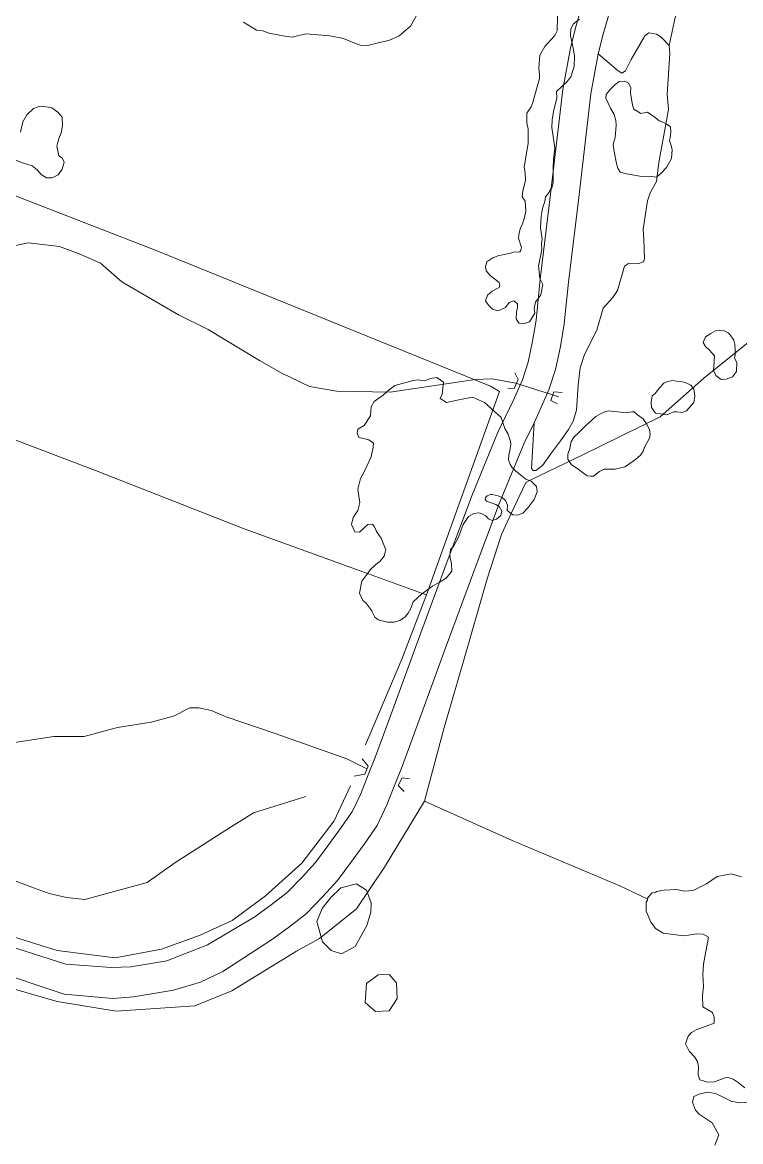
# Model space of a CAD drawing. Header units: metres. Extents: x 4652992 to 4879070, y 2074171 to 2309877.
# Drawn here: x 4653983.8 to 4654084.9, y 2308539 to 2308696.6 of the extents above; entities that cross this region are included whole.
import ezdxf

# ---------------------------------------------------------------- set-up
doc = ezdxf.new("R2010")
doc.units = ezdxf.units.M
doc.header["$MEASUREMENT"] = 0
doc.linetypes.add('DGN Style 3', pattern=[92.779933, 66.271381, -26.508552])
for name, color, linetype, lineweight in [('Level 1', 2, 'Continuous', 0), ('Level 18', 5, 'Continuous', 0), ('Level 20', 30, 'DGN Style 3', 0), ('Level 37', 3, 'Continuous', 0), ('Level 40', 1, 'Continuous', 0), ('Level 47', 6, 'Continuous', 0)]:
    doc.layers.add(name, color=color, linetype=linetype, lineweight=lineweight)

msp = doc.modelspace()

# ---------------------------------------------------------------- linework, layer by layer
at = {"layer": 'Level 1'}
for points in [[(4654059.268313, 2308643.898073, 1280.8417), (4654053.242678, 2308645.804873, 1280.0042), (4654049.903933, 2308646.430483, 1279.3542), (4654047.522707, 2308646.347719, 1278.8417), (4654035.566286, 2308644.562685, 1274), (4654028.030703, 2308644.66028, 1271), (4654024.210512, 2308645.31769, 1270), (4654020.185915, 2308647.281924, 1269), (4654017.174685, 2308648.984133, 1268), (4654009.912295, 2308653.387331, 1266), (4654005.739321, 2308655.446108, 1265), (4653997.79529, 2308660.064272, 1263), (4653994.765505, 2308662.695681, 1262), (4653991.983095, 2308663.92792, 1261), (4653988.993899, 2308665.071902, 1260), (4653984.569094, 2308665.574526, 1259), (4653976.404482, 2308663.848086, 1258)], [(4654032.262881, 2308591.477724, 1273.2125), (4654029.451723, 2308592.915713, 1273.025), (4654019.368288, 2308596.470278, 1271.85), (4654012.450686, 2308598.80353, 1270.95), (4654010.360903, 2308599.729128, 1270.6125), (4654008.635927, 2308600.083925, 1270.3), (4654007.329714, 2308600.077517, 1270), (4654005.061098, 2308598.926333, 1269), (4654001.908694, 2308598.056093, 1268), (4653997.156679, 2308597.30591, 1267), (4653992.494082, 2308596.03052, 1266), (4653988.209292, 2308596.07532, 1265), (4653982.682925, 2308595.20093, 1264), (4653976.076296, 2308595.058108, 1263), (4653969.007326, 2308595.769717, 1262), (4653959.832907, 2308597.501062, 1260.77445)], [(4654023.662112, 2308587.582705, 1272.8516), (4654016.307497, 2308585.309328, 1271.7516), (4654011.914309, 2308582.512331, 1270.7516), (4654005.252688, 2308578.267519, 1268.6266), (4654001.328921, 2308575.476076, 1267.5516), (4653992.579714, 2308573.08948, 1266.1141), (4653989.976504, 2308573.358889, 1265.7766), (4653987.561709, 2308573.967715, 1265.4641), (4653984.986513, 2308574.887331, 1264.9891), (4653977.669497, 2308577.663088, 1263.5891)]]:
    msp.add_polyline3d(points, dxfattribs=at)
at = {"layer": 'Level 18', "color": 30}
for points in [[(4654062.629875, 2308699.368742, 1289.685645), (4654061.673806, 2308696.000378, 1289.343164), (4654060.928269, 2308693.017879, 1289.02265), (4654059.846066, 2308687.15413, 1288.228622), (4654058.111845, 2308672.405827, 1286.11815), (4654056.663128, 2308660.457323, 1284.346186), (4654056.075129, 2308654.686301, 1283.494291), (4654055.571581, 2308651.704391, 1283.060138), (4654054.964125, 2308648.784083, 1282.627669), (4654054.151603, 2308646.290733, 1282.038927), (4654052.847379, 2308643.337609, 1281.83685), (4654050.752581, 2308638.988421, 1281.188381), (4654047.130491, 2308630.182562, 1280.053518), (4654043.551716, 2308620.684916, 1278.784332), (4654039.537479, 2308609.76973, 1277.465915), (4654035.941178, 2308599.876585, 1276.148119), (4654033.480509, 2308593.248215, 1275.377461), (4654032.44517, 2308590.651236, 1274.895984), (4654031.397141, 2308588.003616, 1274.759504), (4654030.228995, 2308585.517604, 1274.422015), (4654028.668269, 2308583.25583, 1274.037687), (4654026.788465, 2308580.677156, 1273.636096), (4654025.033864, 2308578.31797, 1273.201561), (4654023.165826, 2308576.241028, 1272.820839), (4654021.062639, 2308574.084286, 1272.380935), (4654018.81077, 2308572.338038, 1271.956856), (4654016.491901, 2308570.639199, 1271.514643), (4654009.822462, 2308566.715284, 1270.213981), (4654004.113923, 2308564.452879, 1269.114391), (4653999.026684, 2308563.623394, 1268.180048), (4653996.339871, 2308563.512006, 1267.70782), (4653989.8936, 2308564.012626, 1266.485415), (4653979.735058, 2308567.249895, 1264.775102)], [(4654066.398127, 2308697.995579, 1289.704204), (4654065.539069, 2308694.968999, 1289.325273), (4654064.839164, 2308692.169048, 1288.947452), (4654063.803403, 2308686.556938, 1288.151972), (4654062.083632, 2308671.931528, 1286.152339), (4654060.63865, 2308660.013825, 1284.414195), (4654060.041192, 2308654.149975, 1283.651108), (4654059.503151, 2308650.963803, 1283.274152), (4654058.835476, 2308647.753992, 1282.884031), (4654057.892207, 2308644.859425, 1282.105863), (4654056.479771, 2308641.661278, 1282.073912), (4654055.796711, 2308640.24312, 1281.857608), (4654054.407245, 2308637.358331, 1281.389565), (4654050.852507, 2308628.716217, 1280.266417), (4654047.300404, 2308619.289355, 1278.905416), (4654043.294237, 2308608.396113, 1277.512065), (4654039.695852, 2308598.497235, 1276.271433), (4654037.213816, 2308591.811308, 1275.468753), (4654036.16259, 2308589.174478, 1274.990948), (4654035.070447, 2308586.415412, 1274.990526), (4654033.708804, 2308583.517608, 1274.584893), (4654031.9311, 2308580.941393, 1274.169956), (4654030.009512, 2308578.305401, 1273.732012), (4654028.132396, 2308575.781485, 1273.300261), (4654026.085912, 2308573.506141, 1272.897497), (4654023.732882, 2308571.093195, 1272.392799), (4654021.218797, 2308569.143607, 1271.940255), (4654018.855849, 2308567.412475, 1271.525002), (4654011.989745, 2308562.944604, 1270.329223), (4654008.842151, 2308561.458118, 1269.750758), (4654005.045589, 2308560.339405, 1269.159916), (4653999.438531, 2308559.373575, 1268.304226), (4653996.50795, 2308559.173725, 1267.841496), (4653989.669416, 2308559.79136, 1266.771628), (4653979.088015, 2308563.282721, 1264.888317)]]:
    msp.add_polyline3d(points, dxfattribs=at)
at = {"layer": 'Level 20', "linetype": 'Continuous'}
for points in [[(4654074.794774, 2308693.367244, 1294.8), (4654075.680427, 2308697.277834, 1296.015727), (4654077.036428, 2308700.543118, 1296.5847), (4654077.682746, 2308702.571008, 1297.153673), (4654077.522959, 2308703.884132, 1297.153673), (4654077.708168, 2308704.892614, 1297.153673), (4654079.275277, 2308706.263931, 1297.722646), (4654081.082868, 2308708.253274, 1297.722646), (4654082.321092, 2308711.06942, 1297.722646), (4654082.952034, 2308713.196545, 1297.722646), (4654083.224922, 2308717.905749, 1297.153673), (4654084.133147, 2308721.105449, 1297.153673), (4654084.503372, 2308723.121717, 1297.153673), (4654083.889085, 2308724.314108, 1296.5847), (4654083.21037, 2308725.600213, 1296.015727), (4654083.262654, 2308727.196476, 1296.015727), (4654083.959856, 2308730.037846, 1294.877781), (4654084.021714, 2308733.001341, 1294.877781), (4654083.106796, 2308734.897532, 1294.616393)], [(4654055.796711, 2308640.24312, 1281.502253), (4654055.457947, 2308633.801716, 1283.3), (4654055.66968, 2308633.493938, 1283.3), (4654056.054611, 2308633.504638, 1283.3), (4654056.987933, 2308634.224234, 1284.5), (4654058.251227, 2308635.997486, 1285.3), (4654059.517102, 2308637.671424, 1285.9), (4654059.972471, 2308638.341591, 1285.9), (4654060.663143, 2308639.300942, 1285.9), (4654061.280331, 2308640.47618, 1285.9), (4654061.786833, 2308642.020575, 1285.9), (4654061.989733, 2308645.567205, 1286.6), (4654062.294778, 2308647.954704, 1286.9), (4654062.912624, 2308649.864086, 1287.2), (4654064.62882, 2308653.286031, 1288), (4654065.545468, 2308656.357256, 1290), (4654066.887573, 2308657.869653, 1290.9), (4654067.538409, 2308658.834513, 1291.6), (4654068.538039, 2308662.264379, 1292.3), (4654069.094447, 2308662.646234, 1292.5), (4654070.426509, 2308662.625509, 1293.2), (4654071.180292, 2308662.882962, 1293.2), (4654071.347687, 2308663.31358, 1293.2), (4654071.253134, 2308666.06514, 1294), (4654071.136376, 2308667.478812, 1294.3), (4654071.743361, 2308671.501851, 1295), (4654072.12424, 2308672.616194, 1295.2), (4654073.031125, 2308674.187708, 1295.5), (4654073.35223, 2308676.89475, 1295.8), (4654074.431769, 2308682.773102, 1295.8), (4654074.728817, 2308684.390602, 1295.8), (4654074.51874, 2308686.448124, 1295.6), (4654074.92398, 2308692.250416, 1295), (4654074.794774, 2308693.367244, 1294.8), (4654073.692622, 2308694.538188, 1294.5), (4654073.035227, 2308694.955006, 1293.9), (4654071.939097, 2308695.158244, 1293.3), (4654071.383665, 2308694.696625, 1292.9), (4654069.474508, 2308691.398079, 1291.4), (4654068.669958, 2308689.777813, 1290.7), (4654068.154434, 2308689.466704, 1290.4), (4654067.619547, 2308689.776007, 1290), (4654064.839164, 2308692.169048, 1289.1)]]:
    msp.add_polyline3d(points, dxfattribs=at)
at = {"layer": 'Level 37'}
for points in [[(4654040.678148, 2308615.985128, 1279.8), (4654050.952596, 2308644.627232, 1282.929346), (4654049.670675, 2308645.370986, 1282.844792), (4654028.8318, 2308653.830899, 1271.5), (4654002.834384, 2308664.395897, 1264.5), (4653972.953186, 2308676.009496, 1258.5), (4653948.387449, 2308686.069469, 1253.7), (4653936.814173, 2308691.062054, 1252.3), (4653933.843031, 2308674.714773, 1251.2), (4653931.819385, 2308668.960166, 1250.4), (4653927.031517, 2308661.159136, 1250.4), (4653942.806314, 2308653.938665, 1254.5), (4653965.932186, 2308644.225009, 1258.4), (4653994.052173, 2308633.489646, 1266.9), (4654015.010259, 2308625.300751, 1272.5), (4654032.368944, 2308619.00078, 1277.436845), (4654040.105288, 2308616.193036, 1279.637077), (4654040.678148, 2308615.985128, 1279.8), (4654037.209345, 2308606.964578, 1278.9), (4654032.081303, 2308594.886026, 1277.5)], [(4654029.938077, 2308589.10655, 1277.2), (4654027.661904, 2308584.163808, 1276.6), (4654023.132586, 2308578.236312, 1275.8), (4654018.006562, 2308573.631028, 1275.2), (4654013.316627, 2308570.135927, 1274.2), (4654008.806283, 2308568.066667, 1272.5225), (4654003.339454, 2308566.11537, 1270.8004), (4653996.833142, 2308564.907267, 1269.6523), (4653988.666572, 2308565.907857, 1267.9302), (4653980.228208, 2308568.532282, 1266.7822), (4653970.721079, 2308573.120134, 1265.4), (4653956.960407, 2308581.427319, 1263.6), (4653940.629887, 2308591.465497, 1262.2), (4653933.654967, 2308595.991932, 1261.8), (4653924.751179, 2308600.707233, 1260.4), (4653918.283012, 2308604.145589, 1259), (4653911.190324, 2308609.584687, 1257.2), (4653903.425117, 2308616.660235, 1255.5), (4653899.310828, 2308622.588668, 1254.3), (4653891.406215, 2308642.038745, 1251.5), (4653885.267407, 2308655.734762, 1252.3), (4653883.166981, 2308662.87054, 1252.54398)], [(4653977.416321, 2308561.974586, 1265.6341), (4653988.667698, 2308558.736724, 1268.5043), (4653996.981253, 2308557.395144, 1269.6523), (4654008.032081, 2308558.147854, 1271.9485), (4654013.239792, 2308560.220401, 1272.5225), (4654022.371124, 2308565.80207, 1274.2446), (4654025.610598, 2308567.596155, 1275.2), (4654030.801313, 2308571.800818, 1276.6), (4654034.73913, 2308577.674872, 1278.3), (4654040.368242, 2308586.951269, 1280.6), (4654043.152221, 2308597.327944, 1282.2), (4654045.794649, 2308606.346193, 1282.2), (4654049.178791, 2308618.252915, 1282.2), (4654051.232702, 2308624.517209, 1282.6), (4654052.589122, 2308627.441545, 1283.4013), (4654054.618081, 2308631.815823, 1284.6), (4654055.169628, 2308632.081653, 1284.8463), (4654062.679712, 2308635.701312, 1288.2), (4654073.53559, 2308641.081061, 1294.4), (4654079.673634, 2308646.529941, 1300.4), (4654086.404005, 2308651.892541, 1304.5483)], [(4654071.795594, 2308573.159004, 1302.859724), (4654067.859776, 2308575.006518, 1298.6), (4654052.730553, 2308581.431697, 1287.3), (4654040.368242, 2308586.951269, 1280.6)]]:
    msp.add_polyline3d(points, dxfattribs=at)
at = {"layer": 'Level 40', "color": 3, "flags": 128}
for points, elevation in [([(4654076.671273, 2308645.982833), (4654077.302119, 2308645.810692), (4654077.85996, 2308645.541569), (4654078.261987, 2308645.025042), (4654078.405778, 2308644.003804), (4654078.292435, 2308643.085449), (4654077.246394, 2308641.897823), (4654076.600255, 2308641.685988), (4654075.896376, 2308641.761142), (4654075.459446, 2308641.786836), (4654075.153256, 2308641.62253), (4654074.497292, 2308641.35725), (4654073.579838, 2308641.471972), (4654072.885756, 2308641.600569), (4654072.309405, 2308642.370466), (4654072.276777, 2308643.094875), (4654072.443564, 2308644.003359), (4654072.842389, 2308644.371523), (4654073.489672, 2308645.190954), (4654074.044314, 2308645.806512), (4654074.58367, 2308646.038108), (4654075.380153, 2308646.166805), (4654075.807258, 2308646.087668), (4654076.671273, 2308645.982833)], 1300.646457), ([(4654032.193555, 2308561.277387), (4654033.865212, 2308562.476667), (4654035.404848, 2308562.535569), (4654036.43242, 2308561.348705), (4654036.548491, 2308559.173209), (4654035.398975, 2308557.423604), (4654033.496001, 2308557.3458), (4654032.035403, 2308558.617114), (4654032.193555, 2308561.277387)], 1284.800385)]:
    msp.add_lwpolyline(points, dxfattribs=dict(at, elevation=elevation))
at = {"layer": 'Level 40', "color": 3}
for points in [[(4654039.191279, 2308697.508861, 1288.3465), (4654038.393838, 2308696.099544, 1283.8465), (4654037.758433, 2308695.527829, 1283.8465), (4654036.810028, 2308694.695887, 1283.8465), (4654035.346087, 2308694.081105, 1282.7465), (4654034.234181, 2308693.809201, 1282.7465), (4654032.398086, 2308693.352847, 1282.7465), (4654031.342873, 2308693.389104, 1282.7465), (4654030.447071, 2308693.714497, 1282.7465), (4654028.952341, 2308694.321908, 1281.8465), (4654027.029058, 2308694.710795, 1279.3465), (4654023.653607, 2308694.979375, 1278.0465), (4654021.75511, 2308694.529962, 1278.0465), (4654020.712773, 2308694.669751, 1278.0465), (4654019.731587, 2308694.851627, 1278.0465), (4654018.492189, 2308695.081366, 1278.0465), (4654017.623378, 2308695.41782, 1276.7465), (4654016.738228, 2308695.509429, 1273.7465), (4654014.887627, 2308696.621703, 1272.3465)], [(4654062.185327, 2308697.043229, 1294.5465), (4654061.337561, 2308696.415385, 1294.5465), (4654060.995675, 2308695.693747, 1294.5465), (4654060.920114, 2308694.713384, 1294.5465), (4654061.148094, 2308693.676734, 1294.5465), (4654061.280118, 2308692.971879, 1294.5465), (4654061.498801, 2308691.884587, 1294.5465), (4654061.431402, 2308690.379253, 1294.5465), (4654060.959263, 2308688.948905, 1294.5465), (4654060.474876, 2308688.305915, 1294.5465), (4654059.649709, 2308687.516712, 1294.5465), (4654058.953625, 2308686.860594, 1294.5465), (4654058.993833, 2308685.972977, 1293.5465), (4654058.538519, 2308684.065779, 1293.5465), (4654058.324251, 2308682.900022, 1293.5465), (4654058.280588, 2308681.807443, 1293.5465), (4654058.471591, 2308680.566519, 1293.5465), (4654058.740048, 2308678.891889, 1293.5465), (4654058.552563, 2308677.30172, 1293.5465), (4654058.499583, 2308676.158343, 1293.5465), (4654058.49803, 2308674.004652, 1292.6465), (4654058.344709, 2308673.455794, 1292.6465), (4654057.812446, 2308672.557317, 1292.6465), (4654057.405517, 2308672.055444, 1292.6465), (4654057.32793, 2308671.378731, 1291.6465), (4654057.026139, 2308670.593902, 1291.6465), (4654056.942079, 2308670.136549, 1291.6465), (4654056.783297, 2308669.272647, 1291.6465), (4654056.706229, 2308667.710434, 1291.6465), (4654056.925832, 2308666.077717, 1290.6465), (4654056.855104, 2308665.406797, 1290.6465), (4654056.876723, 2308664.666136, 1290.6465), (4654056.736439, 2308663.902851, 1290.6465), (4654056.652267, 2308663.444874, 1290.6465), (4654056.483922, 2308662.528909, 1290.6465), (4654056.405013, 2308662.38567, 1290.6465), (4654056.631501, 2308660.530832, 1287.6465), (4654057.010485, 2308659.721149, 1287.6465), (4654056.738241, 2308658.239839, 1287.6465), (4654056.021281, 2308657.210643, 1287.6465), (4654055.810635, 2308656.351711, 1287.6465), (4654055.892758, 2308655.649805, 1287.6465), (4654055.147602, 2308654.467301, 1287.6465), (4654054.469348, 2308654.22321, 1287.6465), (4654053.633857, 2308654.272374, 1287.6465), (4654053.268354, 2308654.868341, 1287.6465), (4654053.335283, 2308655.806763, 1287.6465), (4654053.457349, 2308656.470841, 1287.6465), (4654053.449158, 2308657.00058, 1287.6465), (4654052.944019, 2308657.411114, 1287.6465), (4654052.31681, 2308657.157583, 1287.6465), (4654051.767603, 2308656.467013, 1287.6465), (4654050.675678, 2308655.982641, 1287.6465), (4654049.928789, 2308656.226685, 1287.6465), (4654049.400777, 2308656.799936, 1287.6465), (4654048.984248, 2308657.405349, 1287.6465), (4654049.231232, 2308658.183218, 1286.8465), (4654049.882817, 2308658.787116, 1286.2465), (4654050.902611, 2308659.268403, 1285.5465), (4654050.968517, 2308659.626892, 1285.5465), (4654050.871483, 2308659.962615, 1285.5465), (4654050.230353, 2308660.505073, 1285.5465), (4654049.672744, 2308660.926141, 1285.5465), (4654049.059868, 2308661.622228, 1285.5465), (4654048.958744, 2308662.223479, 1285.5465), (4654049.132326, 2308662.879727, 1285.5465), (4654049.980584, 2308663.463896, 1285.5465), (4654050.832926, 2308663.782529, 1285.5465), (4654051.38232, 2308663.892532, 1285.5465), (4654052.478269, 2308664.133762, 1286.6465), (4654052.886554, 2308664.244678, 1288.1465), (4654053.791236, 2308664.288158, 1288.1465), (4654053.940168, 2308664.524471, 1288.1465), (4654054.015231, 2308664.932818, 1288.1465), (4654053.619721, 2308666.245711, 1289.7465), (4654053.699914, 2308666.968317, 1289.7465), (4654053.881917, 2308667.672046, 1289.7465), (4654054.118911, 2308668.102201, 1289.7465), (4654054.468266, 2308669.143616, 1289.7465), (4654054.627446, 2308670.009563, 1289.7465), (4654054.554597, 2308671.453643, 1290.6465), (4654054.13965, 2308672.056672, 1290.6465), (4654054.23845, 2308672.880155, 1290.6465), (4654054.495058, 2308673.990043, 1290.6465), (4654054.569879, 2308674.39706, 1290.6465), (4654054.534841, 2308675.35053, 1290.6465), (4654054.45304, 2308676.049609, 1290.6465), (4654054.4209, 2308676.160783, 1290.6465), (4654054.665772, 2308677.976266, 1292.1465), (4654054.955145, 2308679.550394, 1292.1465), (4654054.963943, 2308681.596526, 1292.1465), (4654054.758053, 2308682.474774, 1292.1465), (4654054.797752, 2308683.832531, 1292.1465), (4654055.381078, 2308684.721972, 1292.1465), (4654055.575909, 2308685.210884, 1292.1465), (4654056.541468, 2308688.694456, 1293.1465), (4654056.551959, 2308689.321712, 1293.1465), (4654056.457012, 2308690.230669, 1293.1465), (4654056.621885, 2308691.982778, 1293.1465), (4654057.320344, 2308693.216483, 1293.1465), (4654058.174902, 2308694.159074, 1293.1465), (4654058.701491, 2308694.74302, 1293.1465), (4654059.034678, 2308695.415236, 1293.1465), (4654059.076676, 2308697.482862, 1294.0465)], [(4654075.102273, 2308679.259626, 1300.746457), (4654075.243957, 2308678.671071, 1300.746457), (4654075.142833, 2308677.440254, 1300.746457), (4654074.41566, 2308676.200484, 1300.746457), (4654073.705751, 2308675.394849, 1300.746457), (4654073.040214, 2308674.830902, 1300.746457), (4654072.36486, 2308674.893592, 1300.746457), (4654071.606922, 2308674.846623, 1300.746457), (4654070.705901, 2308674.949532, 1299.546457), (4654069.617283, 2308675.151299, 1299.546457), (4654068.831055, 2308675.29702, 1299.546457), (4654067.934983, 2308675.525678, 1299.546457), (4654067.600559, 2308676.088278, 1299.546457), (4654067.409327, 2308676.749486, 1299.546457), (4654067.09357, 2308678.434968, 1299.546457), (4654066.908566, 2308679.47044, 1299.546457), (4654067.217293, 2308680.420019, 1298.346457), (4654067.361114, 2308682.160399, 1296.546457), (4654067.290585, 2308682.801523, 1296.546457), (4654067.071422, 2308683.658602, 1296.546457), (4654066.537592, 2308684.511195, 1296.546457), (4654065.922089, 2308685.944137, 1296.546457), (4654065.950656, 2308686.441254, 1296.546457), (4654066.520623, 2308687.152012, 1296.546457), (4654067.140124, 2308687.790775, 1296.546457), (4654067.798, 2308688.296815, 1296.546457), (4654068.55987, 2308688.343983, 1296.546457), (4654069.072697, 2308688.060526, 1296.546457), (4654069.397189, 2308687.435187, 1296.546457), (4654069.372651, 2308686.670532, 1297.746457), (4654069.657943, 2308684.976307, 1298.746457), (4654069.860486, 2308684.375098, 1298.746457), (4654070.311387, 2308684.103629, 1298.746457), (4654070.811699, 2308683.760371, 1298.746457), (4654071.743451, 2308683.947141, 1300.346457), (4654072.853159, 2308683.235674, 1300.946457), (4654073.390278, 2308682.761368, 1300.946457), (4654074.032135, 2308682.517478, 1300.946457), (4654074.542165, 2308682.235566, 1300.946457), (4654074.980737, 2308681.90444, 1300.946457), (4654075.039832, 2308681.206442, 1300.946457), (4654074.944916, 2308680.349603, 1300.946457), (4654074.878365, 2308679.987178, 1300.946457), (4654075.102273, 2308679.259626, 1300.746457)], [(4653983.500656, 2308681.167896, 1265.446457), (4653983.826649, 2308682.586241, 1265.446457), (4653984.394524, 2308683.57397, 1265.446457), (4653985.335244, 2308684.492577, 1265.446457), (4653986.297, 2308684.828656, 1265.446457), (4653987.116317, 2308684.7411, 1265.446457), (4653987.924161, 2308684.591381, 1265.446457), (4653988.748185, 2308683.980829, 1264.546457), (4653989.391368, 2308683.28239, 1264.546457), (4653989.422074, 2308682.053846, 1264.546457), (4653989.238382, 2308681.058098, 1264.546457), (4653988.902497, 2308680.283628, 1264.546457), (4653988.702511, 2308679.548323, 1264.546457), (4653988.633623, 2308679.174903, 1264.546457), (4653988.912427, 2308677.834326, 1264.446457)], [(4653988.912427, 2308677.834326, 1264.446457), (4653989.375736, 2308677.555344, 1264.446457), (4653989.645712, 2308676.925945, 1264.446457), (4653989.399772, 2308675.94152, 1264.446457), (4653988.803467, 2308675.150757, 1264.446457), (4653987.95346, 2308674.728881, 1264.446457), (4653987.183832, 2308674.742747, 1264.446457), (4653986.43237, 2308675.20389, 1264.446457), (4653985.839807, 2308675.828718, 1264.446457), (4653985.132811, 2308676.428933, 1265.446457), (4653983.912812, 2308676.783615, 1265.446457), (4653982.715756, 2308677.262645, 1265.446457)], [(4654084.031481, 2308649.315236, 1307.646457), (4654084.35763, 2308648.707161, 1307.646457), (4654084.292881, 2308647.459563, 1307.646457), (4654083.714072, 2308646.690553, 1307.646457), (4654082.832862, 2308646.36093, 1307.646457), (4654082.115787, 2308646.329494, 1307.646457), (4654081.399781, 2308646.900299, 1307.646457), (4654081.030437, 2308647.571169, 1307.646457), (4654081.094148, 2308648.216558, 1307.646457), (4654081.215888, 2308649.641775, 1306.646457), (4654080.484941, 2308650.435218, 1306.646457), (4654079.927003, 2308650.977266, 1306.646457), (4654079.590729, 2308651.533069, 1306.646457), (4654079.905384, 2308652.352075, 1306.646457), (4654080.701192, 2308652.807754, 1306.646457), (4654081.318583, 2308653.186825, 1306.646457), (4654081.940296, 2308653.290941, 1306.646457), (4654082.576066, 2308653.173131, 1306.646457), (4654083.129663, 2308652.906059, 1306.646457), (4654083.408628, 2308652.635045, 1306.646457), (4654083.927643, 2308651.880906, 1306.646457), (4654084.042272, 2308651.311355, 1306.646457), (4654084.108254, 2308650.476653, 1306.646457), (4654084.097463, 2308649.820664, 1306.646457), (4654084.031481, 2308649.315236, 1307.646457)], [(4654042.10604, 2308646.629153, 1282.5465), (4654043.050658, 2308645.943887, 1283.4983), (4654042.857058, 2308644.272883, 1283.4983), (4654042.582988, 2308643.670175, 1283.4983), (4654043.457481, 2308643.099727, 1283.4983), (4654044.533643, 2308643.335026, 1284.0673), (4654045.226886, 2308643.465852, 1284.0673), (4654047.152807, 2308643.829304, 1284.0673), (4654047.966122, 2308643.466029, 1284.6197), (4654048.828289, 2308643.080934, 1285.2052), (4654051.174258, 2308640.961605, 1285.7742), (4654051.675194, 2308639.441506, 1285.9465), (4654052.157338, 2308638.610888, 1285.9465), (4654052.499521, 2308637.594389, 1285.9465), (4654052.526548, 2308637.165774, 1285.9465), (4654052.36655, 2308636.295239, 1285.9465), (4654052.253609, 2308635.680736, 1285.9465), (4654052.182416, 2308635.005537, 1285.9465), (4654052.43701, 2308634.375885, 1285.9465), (4654052.678093, 2308633.960546, 1285.9465), (4654053.184394, 2308633.457984, 1287.1465), (4654053.917184, 2308632.846346, 1287.1465), (4654054.659376, 2308632.285841, 1287.1465), (4654055.397468, 2308631.990478, 1287.1465), (4654056.162561, 2308631.267097, 1287.1465), (4654056.235357, 2308630.513325, 1287.1465), (4654055.824293, 2308629.426147, 1287.1465), (4654054.98573, 2308628.312374, 1287.1465), (4654054.20353, 2308627.505417, 1287.1465), (4654053.464206, 2308627.219318, 1287.1465), (4654052.790662, 2308627.291204, 1287.1465), (4654051.998604, 2308627.882047, 1286.6465), (4654052.053203, 2308628.609255, 1285.7465), (4654051.756773, 2308629.299829, 1285.7465), (4654051.301505, 2308629.701993, 1285.7465), (4654050.766816, 2308629.959955, 1285.7465), (4654049.914981, 2308630.133997, 1285.1465), (4654049.649488, 2308630.130168, 1285.1465), (4654049.192661, 2308629.94974, 1285.1465), (4654048.940688, 2308629.731362, 1285.1465), (4654048.893571, 2308629.475035, 1285.1465), (4654049.102527, 2308629.17127, 1285.1465), (4654050.4009, 2308628.699856, 1284.8465), (4654050.884954, 2308628.451095, 1284.8465), (4654051.24237, 2308627.80154, 1284.8465), (4654051.129259, 2308627.186109, 1284.8465), (4654050.503807, 2308626.665576, 1284.8465), (4654049.883671, 2308626.46225, 1284.8465), (4654049.399608, 2308626.711017, 1284.8465), (4654048.99506, 2308627.104153, 1284.8465), (4654048.562232, 2308627.343429, 1284.8465), (4654048.222446, 2308627.512436, 1284.8465), (4654047.915039, 2308627.56938, 1284.8465), (4654047.309759, 2308627.434612, 1284.3465), (4654046.560272, 2308627.03245, 1284.3465), (4654045.809188, 2308625.886693, 1284.3465), (4654045.145874, 2308624.115991, 1284.3465), (4654044.436036, 2308622.827254, 1284.3465), (4654044.013168, 2308622.364535, 1284.3465), (4654043.922185, 2308621.502177, 1284.3465), (4654044.187142, 2308620.370976, 1284.3465), (4654044.202782, 2308619.35357, 1284.3465), (4654043.410326, 2308618.350551, 1284.3465), (4654042.493993, 2308617.776272, 1284.3465), (4654041.512305, 2308617.214086, 1284.3465), (4654039.952949, 2308616.082486, 1284.3465), (4654038.762531, 2308615.019679, 1283.5465), (4654038.464708, 2308614.092945, 1282.2465), (4654038.075177, 2308613.420044, 1282.2465), (4654037.662626, 2308612.911051, 1282.2465), (4654037.348801, 2308612.649862, 1282.2465), (4654036.99303, 2308612.449658, 1282.2465), (4654036.083917, 2308612.176635, 1281.4465), (4654035.171214, 2308612.132585, 1281.4465), (4654033.852223, 2308612.483412, 1281.4465), (4654033.385008, 2308612.836303, 1281.4465), (4654032.993602, 2308613.601325, 1281.4465), (4654032.97057, 2308613.765404, 1281.4465), (4654032.111961, 2308614.883299, 1281.4465), (4654031.696214, 2308615.226651, 1281.4465), (4654031.239811, 2308616.216768, 1281.4465), (4654031.552535, 2308617.91671, 1281.4465), (4654032.256631, 2308618.851646, 1281.4465), (4654032.74949, 2308619.506088, 1281.4465), (4654033.588979, 2308620.309378, 1281.4465), (4654034.0859, 2308620.696721, 1281.4465), (4654034.700594, 2308621.435092, 1281.4465), (4654034.88469, 2308622.146679, 1281.4465), (4654034.922587, 2308622.352711, 1281.4465), (4654034.27611, 2308623.989856, 1282.5465), (4654033.643647, 2308624.915735, 1283.4465), (4654033.336989, 2308625.556969, 1283.4465), (4654033.034404, 2308625.931796, 1283.4465), (4654032.390116, 2308625.891749, 1283.4465), (4654031.884971, 2308625.454015, 1283.4465), (4654031.239353, 2308624.829771, 1283.4465), (4654030.553174, 2308624.850609, 1283.4465), (4654030.107383, 2308625.889539, 1283.4465), (4654030.347771, 2308626.907612, 1283.4465), (4654031.008226, 2308627.900982, 1283.4465), (4654031.267504, 2308629.021769, 1283.4465), (4654031.11078, 2308629.900831, 1283.4465), (4654030.972963, 2308630.882631, 1283.4465), (4654031.354522, 2308632.365145, 1281.9465), (4654031.940193, 2308633.419793, 1280.9465), (4654032.883333, 2308635.453944, 1280.4465), (4654033.129964, 2308636.79447, 1280.4465), (4654033.182794, 2308637.371149, 1280.4465), (4654032.518546, 2308637.814092, 1280.4465), (4654031.806868, 2308637.999248, 1280.4465), (4654031.1467, 2308638.174862, 1280.4465), (4654030.880984, 2308638.757231, 1280.4465), (4654030.985337, 2308639.324352, 1280.4465), (4654031.881327, 2308639.851434, 1280.4465), (4654032.774541, 2308641.232008, 1280.4465), (4654032.846342, 2308641.91175, 1280.4465), (4654032.847662, 2308642.49792, 1280.4465), (4654033.298996, 2308643.213951, 1280.4465), (4654033.969927, 2308643.67605, 1280.4465), (4654034.579857, 2308644.096135, 1280.4465), (4654035.166724, 2308644.68041, 1280.4465), (4654036.180872, 2308645.474661, 1280.9465), (4654038.783138, 2308646.18145, 1282.5465), (4654039.488826, 2308646.263377, 1282.5465), (4654040.371632, 2308646.152984, 1282.5465), (4654041.227338, 2308646.472952, 1282.5465), (4654042.10604, 2308646.629153, 1282.5465)], [(4654070.363407, 2308641.367835, 1297.246457), (4654071.142489, 2308640.77952, 1297.246457), (4654071.623913, 2308640.079859, 1297.246457), (4654072.032014, 2308639.282782, 1297.246457), (4654072.128251, 2308638.598975, 1297.246457), (4654072.029713, 2308638.062244, 1297.246457), (4654071.354392, 2308636.799866, 1297.246457), (4654071.13875, 2308636.229308, 1297.246457), (4654070.762239, 2308635.688547, 1297.246457), (4654070.088045, 2308635.036421, 1297.246457), (4654068.94543, 2308634.249048, 1297.246457), (4654068.574408, 2308634.040264, 1297.246457), (4654067.207256, 2308633.706318, 1296.646457), (4654065.672384, 2308633.680544, 1296.046457), (4654065.00932, 2308633.388256, 1294.546457), (4654064.168471, 2308632.692348, 1293.246457), (4654063.727413, 2308632.718272, 1293.246457), (4654063.286354, 2308632.744197, 1293.246457), (4654062.743065, 2308633.123763, 1293.246457), (4654061.818174, 2308633.852939, 1293.246457), (4654061.069224, 2308634.326386, 1293.246457), (4654060.541418, 2308635.093558, 1293.246457), (4654060.56246, 2308635.814827, 1293.246457), (4654060.818893, 2308636.604039, 1293.246457), (4654060.997266, 2308637.57504, 1293.246457), (4654061.459349, 2308638.270345, 1293.246457), (4654061.999482, 2308638.783843, 1293.246457), (4654062.2745, 2308639.06756, 1293.246457), (4654063.104724, 2308639.86231, 1294.446457), (4654064.480901, 2308641.104828, 1295.546457), (4654065.160897, 2308641.479385, 1295.546457), (4654065.831007, 2308641.800154, 1295.546457), (4654066.300395, 2308641.935648, 1295.546457), (4654066.998944, 2308641.806224, 1295.546457), (4654067.599899, 2308641.750498, 1295.546457), (4654068.748069, 2308641.649, 1295.546457), (4654069.549723, 2308641.778544, 1295.546457), (4654069.882, 2308641.772595, 1295.546457), (4654070.363407, 2308641.367835, 1297.246457)], [(4654085.444568, 2308546.586409, 1317.5371), (4654084.528892, 2308547.337429, 1315.5371), (4654083.816038, 2308547.786255, 1315.5371), (4654083.131742, 2308548.050233, 1315.5371), (4654082.6931, 2308547.965074, 1315.5371), (4654081.210146, 2308547.441189, 1313.5371), (4654080.205944, 2308547.36987, 1313.5371), (4654079.106479, 2308547.715642, 1313.5371), (4654078.913734, 2308548.416074, 1313.5371), (4654078.957297, 2308549.557714, 1313.5371), (4654078.81264, 2308550.268536, 1313.5371), (4654078.363451, 2308550.943872, 1313.5371), (4654077.62142, 2308551.745947, 1313.5371), (4654077.11405, 2308552.785917, 1313.5371), (4654077.227849, 2308553.029545, 1313.5371), (4654077.214774, 2308553.058095, 1313.5371), (4654077.483349, 2308553.87818, 1313.5371), (4654077.966286, 2308554.356141, 1313.5371), (4654078.635393, 2308554.7443, 1313.5371), (4654081.147311, 2308555.697694, 1312.3371), (4654081.152263, 2308556.553535, 1312.3371), (4654080.890577, 2308557.194732, 1312.3371), (4654080.464483, 2308557.465721, 1312.3371), (4654079.556785, 2308558.000489, 1312.3371), (4654079.495575, 2308559.597144, 1311.5371), (4654079.666558, 2308560.826734, 1311.5371), (4654079.56694, 2308562.525575, 1311.5371), (4654079.637612, 2308563.996593, 1311.5371), (4654080.365794, 2308567.773189, 1308.9371), (4654079.595794, 2308568.196778, 1308.9371), (4654078.668953, 2308568.285701, 1308.9371), (4654077.54188, 2308568.07486, 1308.9371), (4654076.836366, 2308567.966726, 1308.9371), (4654073.967815, 2308568.345036, 1307.3371), (4654072.899433, 2308569.008885, 1307.3371), (4654072.219261, 2308569.897, 1307.3371), (4654071.583522, 2308571.456402, 1307.3371), (4654071.595827, 2308572.701883, 1307.3371), (4654071.779729, 2308573.00813, 1307.941778), (4654071.815132, 2308573.3448, 1308.546457), (4654071.819937, 2308573.390486, 1308.546457), (4654072.414473, 2308574.024837, 1307.946457), (4654072.947246, 2308574.152031, 1307.516337), (4654073.029245, 2308574.210789, 1307.3371), (4654073.505306, 2308574.34394, 1306.9139), (4654073.601242, 2308574.308165, 1307.150755), (4654074.113354, 2308574.430426, 1307.146457), (4654075.824075, 2308574.497823, 1307.146457), (4654076.989766, 2308574.282008, 1307.146457), (4654078.213851, 2308574.384622, 1307.146457), (4654079.303841, 2308574.951036, 1307.146457), (4654080.080231, 2308575.30114, 1307.146457), (4654081.563519, 2308576.320259, 1307.846457), (4654083.537405, 2308576.717639, 1309.146457), (4654085.007323, 2308576.303998, 1311.546457)], [(4654025.219159, 2308569.992331, 1279.200385), (4654025.950913, 2308571.834015, 1280.600385), (4654027.142572, 2308573.31471, 1280.600385), (4654028.595336, 2308574.744541, 1280.600385), (4654030.783256, 2308575.310089, 1280.600385), (4654032.231701, 2308574.397064, 1280.600385), (4654032.884916, 2308572.647262, 1280.600385), (4654032.805437, 2308571.310526, 1280.600385), (4654032.259427, 2308569.433558, 1280.600385), (4654030.603807, 2308566.505347, 1279.200385), (4654028.67608, 2308565.435853, 1279.200385), (4654027.227635, 2308565.898598, 1279.200385), (4654026.018863, 2308567.127429, 1279.200385), (4654025.219159, 2308569.992331, 1279.200385)], [(4654081.24558, 2308538.50881, 1314.5371), (4654081.812604, 2308539.980616, 1316.5371), (4654080.871995, 2308541.658898, 1317.9371), (4654079.026442, 2308542.878195, 1318.9371), (4654078.511236, 2308543.434495, 1318.9371), (4654078.089877, 2308544.541626, 1318.9371), (4654078.283084, 2308545.380436, 1318.9371), (4654079.049275, 2308545.672863, 1318.9371), (4654080.154792, 2308545.95699, 1318.9371), (4654081.325195, 2308545.800288, 1318.9371), (4654082.322473, 2308545.315452, 1318.9371), (4654083.520658, 2308544.713391, 1318.9371), (4654084.753506, 2308544.476078, 1318.9371), (4654085.78994, 2308544.506898, 1318.9371)]]:
    msp.add_polyline3d(points, dxfattribs=at)
at = {"layer": 'Level 47'}
for points in [[(4654052.101067, 2308645.095565, 1281.7), (4654052.982078, 2308645.080778, 1282.1), (4654053.562851, 2308646.332959, 1282.1), (4654053.112918, 2308647.24187, 1281.9)], [(4654059.087254, 2308642.892558, 1282), (4654058.150906, 2308643.385994, 1282.3), (4654058.588766, 2308644.576619, 1282.3), (4654059.772769, 2308644.476462, 1282)], [(4654030.477053, 2308590.479787, 1274.9), (4654031.977879, 2308590.767174, 1275.2), (4654032.447128, 2308591.875863, 1275.2), (4654031.591544, 2308592.931227, 1274.9)], [(4654037.499365, 2308588.327805, 1275.2), (4654036.661449, 2308589.136898, 1275.5), (4654037.215974, 2308590.229367, 1275.5), (4654038.265593, 2308590.090009, 1275.2)]]:
    msp.add_polyline3d(points, dxfattribs=at)

doc.saveas('drawing.dxf')
